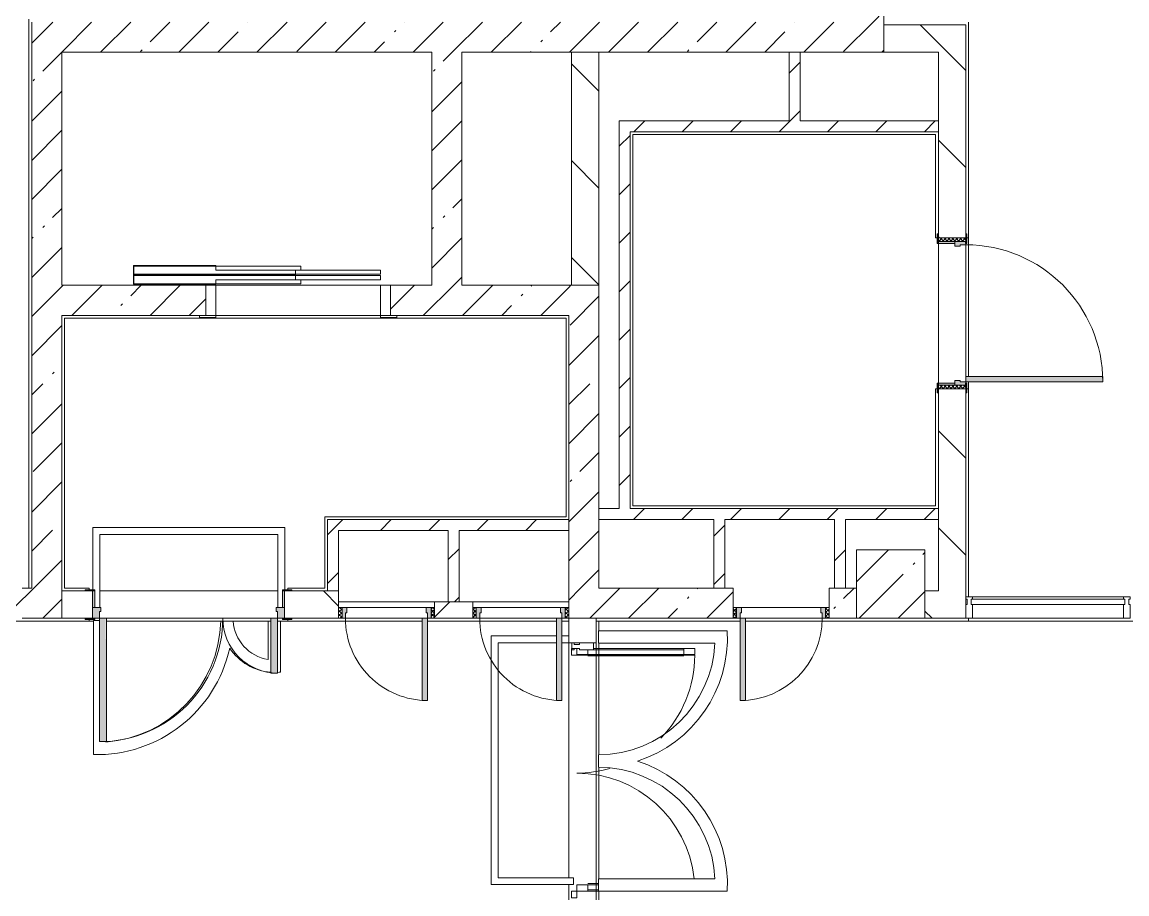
# Model space of a CAD drawing. Header units: millimetres. Extents: x -3708 to 187246, y -8553 to 29000.
# Drawn here: x 154746 to 162810, y 11389 to 17750 of the extents above; entities that cross this region are included whole.
import ezdxf

# ---------------------------------------------------------------- set-up
doc = ezdxf.new("R2010")
doc.units = ezdxf.units.MM
for name, color, linetype, lineweight, true_color in [('A-DETL-GENF-4', 7, 'Continuous', 5, 0xaaaaaa), ('A-DOOR-4', 7, 'Continuous', 5, 0xaaaaaa), ('A-DOOR-5', 7, 'Continuous', 5, 0xe2e2e2), ('A-DOOR-FRAM-3', 7, 'Continuous', 5, 0xe2e2e2), ('A-DOOR-FRAM-4', 7, 'Continuous', 5, 0xaaaaaa), ('A-FLOR-1', 7, 'Continuous', 5, 0xaaaaaa)]:
    doc.layers.add(name, color=color, linetype=linetype, lineweight=lineweight, true_color=true_color)
for name, color, linetype, lineweight in [('A-GLAZ-CURT-2', 7, 'Continuous', 5), ('A-GLAZ-CWMG-2', 7, 'Continuous', 5), ('A-WALL', 7, 'Continuous', 9), ('I-WALL-3', 7, 'Continuous', 5), ('S-COLS-2', 7, 'Continuous', 5)]:
    doc.layers.add(name, color=color, linetype=linetype, lineweight=lineweight)
pattern_1 = [(135, (60236.27, 0), (-353.5534, -353.5534), [])]
pattern_2 = [(45, (60236.27, 0), (-285.1231, 285.1231), []), (45, (60521.4, 0), (-285.1231, 285.1231), [504.031, -100.806, 16.764, -84.042])]
pattern_3 = [(45, (60236.27, 0), (-176.7767, 176.7767), [])]
pattern_4 = [(135, (1951.41, 124.685), (-14.14214, -14.14214), []), (225, (1951.41, 124.685), (14.14214, -14.14214), [])]
pattern_5 = [(45, (-171.384, 124.685), (-14.1421, 14.1421), []), (135, (-171.384, 124.685), (-14.1421, -14.1421), [])]

# ---------------------------------------------------------------- blocks, each defined once
blk = doc.blocks.new('110_Дверь_СКБ_2Ст - Д-3а 1450x2100h_Лестничная клетка из коридора-32213611-1_7_1_птичка')
at = {"layer": 'A-DOOR-5'}
for points in [[(617.4, 1000), (612.5, 1000), (617.1, 100), (662.5, 100), (662.5, 1000)], [(-587.5, 500), (-637.5, 500), (-637.5, 100), (-587.5, 100), (-587.5, 492.8)], [(710, 20), (697.5, 20), (697.5, -100), (712.5, -100), (712.5, 20)]]:
    blk.add_hatch(color=256, dxfattribs=at).paths.add_polyline_path(points)
h = blk.add_hatch(color=256, dxfattribs=at)
h.paths.add_polyline_path([(707.1, 100), (662.5, 100), (660, 50), (652.5, 50), (652.5, 20), (712.5, 20), (710.2, 100)])
h.paths.add_polyline_path([(-637.5, 100), (-687.5, 100), (-687.5, 20), (-627.5, 20), (-627.5, 50), (-637.5, 50)])
at = {"layer": 'A-DOOR-FRAM-3'}
for points in [[(-687.5, 108), (-742.5, 108), (-742.5, 100), (-672.5, 100), (-672.5, 108)], [(704.1, 108), (697.5, 108), (702.6, 100), (767.5, 100), (767.5, 108), (707.1, 108)], [(-687.5, 20), (-687.5, -100), (-672.5, -100), (-672.5, 20)], [(-742.5, -100), (-742.5, -108), (-672.5, -108), (-677.4, -100), (-712.5, -100)], [(712.5, -100), (697.5, -100), (697.5, -108), (767.5, -108), (767.5, -100), (737.5, -100)]]:
    blk.add_hatch(color=256, dxfattribs=at).paths.add_polyline_path(points)
at = {"layer": 'A-DOOR-4'}
for p, q in [((662.5, 1000), (612.5, 1000)), ((612.5, 1000), (612.5, 100)), ((662.5, 100), (662.5, 1000)), ((-637.5, 500), (-637.5, 100)), ((-587.5, 500), (-637.5, 500)), ((-587.5, 100), (-587.5, 500)), ((-637.5, 100), (-587.5, 100)), ((612.5, 100), (662.5, 100))]:
    blk.add_line(p, q, dxfattribs=at)
for centre, radius, start, end in [((662.5, 100), 900, 90, 180), ((-637.5, 100), 400, 360, 90)]:
    blk.add_arc(centre, radius, start, end, dxfattribs=at)
at = {"layer": 'A-DOOR-FRAM-4'}
for p, q in [((-672.5, 108), (-742.5, 108)), ((-742.5, 108), (-742.5, 100)), ((-742.5, 100), (-672.5, 100)), ((-637.5, 100), (-687.5, 100)), ((-687.5, 100), (-687.5, 20)), ((-672.5, 100), (-672.5, 108)), ((-637.5, 50), (-637.5, 100)), ((662.5, 100), (662.5, 50)), ((712.5, 100), (662.5, 100)), ((767.5, 108), (697.5, 108)), ((697.5, 108), (697.5, 100)), ((697.5, 100), (767.5, 100)), ((712.5, 20), (712.5, 100)), ((767.5, 100), (767.5, 108)), ((-687.5, 20), (-627.5, 20)), ((-672.5, 20), (-687.5, 20)), ((-687.5, 20), (-687.5, -100)), ((-672.5, -100), (-672.5, 20)), ((-627.5, 50), (-637.5, 50)), ((-627.5, 20), (-627.5, 50)), ((662.5, 50), (652.5, 50)), ((652.5, 50), (652.5, 20)), ((652.5, 20), (712.5, 20)), ((712.5, 20), (697.5, 20)), ((697.5, 20), (697.5, -100)), ((712.5, -100), (712.5, 20)), ((-672.5, -100), (-742.5, -100)), ((-742.5, -100), (-742.5, -108)), ((-742.5, -108), (-672.5, -108)), ((-687.5, -100), (-672.5, -100)), ((-672.5, -108), (-672.5, -100)), ((697.5, -100), (712.5, -100)), ((767.5, -100), (697.5, -100)), ((697.5, -100), (697.5, -108)), ((697.5, -108), (767.5, -108)), ((767.5, -108), (767.5, -100))]:
    blk.add_line(p, q, dxfattribs=at)
blk = doc.blocks.new('110_Дверь_СКБ_1Ст_Внутренняя1 - Д-4 1100x2100h_су мгн-31800557-1_7_1_птичка')
at = {"layer": 'A-DOOR-4'}
h = blk.add_hatch(dxfattribs=at)
h.set_pattern_fill('FP_144', color=256, style=0, pattern_type=2)
h.set_pattern_definition([(135, (1751.41, 164.685), (-14.14214, -14.14214), []), (225, (1751.41, 164.685), (14.14214, -14.14214), [])])
h.paths.add_polyline_path([(562.5, 100), (537.5, 100), (537.5, -100), (562.5, -100), (562.5, -74.8)])
at = {"layer": 'A-DOOR-5'}
h = blk.add_hatch(color=256, dxfattribs=at)
h.paths.add_polyline_path([(537.5, 100), (512.5, 100), (512.5, 60), (502.5, 60), (502.5, 20), (537.5, 20)])
h.paths.add_polyline_path([(-477.5, 60), (-487.5, 60), (-487.5, 100), (-512.5, 100), (-512.5, 20), (-477.5, 20), (-477.5, 44)])
at = {"layer": 'A-DOOR-FRAM-3'}
for points in [[(512.5, 120), (512.5, 1100), (472.5, 1100), (472.5, 100), (512.5, 100), (512.5, 111.4)], [(-497.5, 100), (-497.5, 108), (-567.5, 108), (-567.5, 100), (-512.5, 100)], [(592.5, 100), (592.5, 108), (522.5, 108), (522.5, 100), (562.5, 100)], [(-497.5, -74.8), (-497.5, 20), (-512.5, 20), (-512.5, -100), (-497.5, -100)], [(537.5, -100), (537.5, 20), (522.5, 20), (522.5, -100)], [(-497.5, -100), (-567.5, -100), (-567.5, -108), (-497.5, -108)], [(592.5, -108), (592.5, -100), (522.5, -100), (522.5, -108), (562.5, -108)]]:
    blk.add_hatch(color=256, dxfattribs=at).paths.add_polyline_path(points)
at = {"layer": 'A-DOOR-FRAM-4'}
h = blk.add_hatch(dxfattribs=at)
h.set_pattern_fill('FP_145', color=256, style=0, pattern_type=2)
h.set_pattern_definition([(45, (-371.384, 164.685), (-14.1421, 14.1421), []), (135, (-371.384, 164.685), (-14.1421, -14.1421), [])])
h.paths.add_polyline_path([(-512.5, 100), (-537.5, 100), (-537.5, -100), (-512.5, -100), (-512.5, -74.8)])
at = {"layer": 'A-DOOR-4'}
for p, q in [((512.5, 1100), (472.5, 1100)), ((472.5, 1100), (472.5, 100)), ((512.5, 100), (512.5, 1100)), ((472.5, 100), (512.5, 100))]:
    blk.add_line(p, q, dxfattribs=at)
blk.add_arc((512.5, 100), 1000, 90, 180, dxfattribs=at)
at = {"layer": 'A-DOOR-FRAM-4'}
for p, q in [((-497.5, 108), (-567.5, 108)), ((-567.5, 108), (-567.5, 100)), ((-567.5, 100), (-497.5, 100)), ((-512.5, 100), (-537.5, 100)), ((-537.5, 100), (-537.5, -100)), ((-487.5, 100), (-512.5, 100)), ((-512.5, 100), (-512.5, 20)), ((-512.5, -100), (-512.5, 100)), ((-497.5, 100), (-512.5, 100)), ((-512.5, 100), (-512.5, 99)), ((-512.5, 99), (-497.5, 99)), ((-497.5, 100), (-497.5, 108)), ((-497.5, 99), (-497.5, 100)), ((-487.5, 60), (-487.5, 100)), ((512.5, 100), (512.5, 60)), ((537.5, 100), (512.5, 100)), ((592.5, 108), (522.5, 108)), ((522.5, 108), (522.5, 100)), ((537.5, 100), (522.5, 100)), ((522.5, 100), (522.5, 99)), ((522.5, 100), (592.5, 100)), ((522.5, 99), (537.5, 99)), ((537.5, 20), (537.5, 100)), ((562.5, 100), (537.5, 100)), ((537.5, 100), (537.5, -100)), ((537.5, 99), (537.5, 100)), ((562.5, -100), (562.5, 100)), ((592.5, 100), (592.5, 108)), ((-512.5, 20), (-477.5, 20)), ((-497.5, 20), (-512.5, 20)), ((-512.5, 20), (-512.5, -100)), ((-497.5, -100), (-497.5, 20)), ((-477.5, 60), (-487.5, 60)), ((-477.5, 20), (-477.5, 60)), ((512.5, 60), (502.5, 60)), ((502.5, 60), (502.5, 20)), ((502.5, 20), (537.5, 20)), ((537.5, 20), (522.5, 20)), ((522.5, 20), (522.5, -100)), ((537.5, -100), (537.5, 20)), ((-497.5, -100), (-567.5, -100)), ((-567.5, -100), (-567.5, -108)), ((-567.5, -108), (-497.5, -108)), ((-537.5, -100), (-512.5, -100)), ((-512.5, -100), (-497.5, -100)), ((-497.5, -108), (-497.5, -100)), ((522.5, -100), (537.5, -100)), ((592.5, -100), (522.5, -100)), ((522.5, -100), (522.5, -108)), ((522.5, -108), (592.5, -108)), ((537.5, -100), (562.5, -100)), ((592.5, -108), (592.5, -100))]:
    blk.add_line(p, q, dxfattribs=at)
blk = doc.blocks.new('110_Дверь_СКБ_1Ст - д-18 700x2100h_Технический шкаф ЭОМ и СС-23279316-1_7_1_птичка')
at = {"layer": 'A-DOOR-4'}
h = blk.add_hatch(dxfattribs=at)
h.set_pattern_fill('FP_172', color=256, style=0, pattern_type=2)
h.set_pattern_definition([(135, (1951.41, 174.685), (-14.14214, -14.14214), []), (225, (1951.41, 174.685), (14.14214, -14.14214), [])])
h.paths.add_polyline_path([(337.5, 110), (337.5, 30), (362.5, 30), (362.5, 110)])
at = {"layer": 'A-DOOR-5'}
h = blk.add_hatch(color=256, dxfattribs=at)
h.paths.add_polyline_path([(-312.5, 110), (-312.5, 30), (-277.5, 30), (-277.5, 70), (-287.5, 70), (-287.5, 110), (-297.5, 110)])
h.paths.add_polyline_path([(322.5, 110), (312.5, 110), (312.5, 70), (302.5, 70), (302.5, 30), (337.5, 30), (337.5, 110)])
at = {"layer": 'A-DOOR-FRAM-3'}
blk.add_hatch(color=256, dxfattribs=at).paths.add_polyline_path([(272.5, 710), (272.5, 110), (312.5, 110), (312.5, 710)])
at = {"layer": 'A-DOOR-FRAM-4'}
h = blk.add_hatch(dxfattribs=at)
h.set_pattern_fill('FP_173', color=256, style=0, pattern_type=2)
h.set_pattern_definition([(45, (-171.384, 174.685), (-14.1421, 14.1421), []), (135, (-171.384, 174.685), (-14.1421, -14.1421), [])])
h.paths.add_polyline_path([(-337.5, 110), (-337.5, 30), (-312.5, 30), (-312.5, 110)])
at = {"layer": 'A-DOOR-4'}
for p, q in [((312.5, 710), (272.5, 710)), ((272.5, 710), (272.5, 110)), ((312.5, 110), (312.5, 710)), ((272.5, 110), (312.5, 110))]:
    blk.add_line(p, q, dxfattribs=at)
blk.add_arc((312.5, 110), 600, 90, 180, dxfattribs=at)
at = {"layer": 'A-DOOR-FRAM-4'}
for p, q in [((-312.5, 110), (-337.5, 110)), ((-337.5, 110), (-337.5, 30)), ((-287.5, 110), (-312.5, 110)), ((-312.5, 110), (-312.5, 30)), ((-312.5, 30), (-312.5, 110)), ((-287.5, 70), (-287.5, 110)), ((-287.5, 110), (272.5, 110)), ((312.5, 110), (312.5, 70)), ((337.5, 110), (312.5, 110)), ((337.5, 30), (337.5, 110)), ((362.5, 110), (337.5, 110)), ((337.5, 110), (337.5, 30)), ((362.5, 30), (362.5, 110)), ((-337.5, 30), (-312.5, 30)), ((-312.5, 30), (-277.5, 30)), ((-277.5, 70), (-287.5, 70)), ((-277.5, 30), (-277.5, 70)), ((302.5, 30), (-277.5, 30)), ((312.5, 70), (302.5, 70)), ((302.5, 70), (302.5, 30)), ((302.5, 30), (337.5, 30)), ((337.5, 30), (362.5, 30))]:
    blk.add_line(p, q, dxfattribs=at)
blk = doc.blocks.new('110_Дверь_СКБ_1Ст - д-18п 700x2100h_Технический шкаф ЭОМ и СС 2-32193184-1_7_1_птичка')
at = {"layer": 'A-DOOR-4'}
h = blk.add_hatch(dxfattribs=at)
h.set_pattern_fill('FP_174', color=256, style=0, pattern_type=2)
h.set_pattern_definition(pattern_4)
h.paths.add_polyline_path([(337.5, 60), (337.5, -20), (362.5, -20), (362.5, 60)])
at = {"layer": 'A-DOOR-5'}
h = blk.add_hatch(color=256, dxfattribs=at)
h.paths.add_polyline_path([(337.5, 60), (312.5, 60), (312.5, 20), (302.5, 20), (302.5, -20), (337.5, -20)])
h.paths.add_polyline_path([(-287.5, 60), (-312.5, 60), (-312.5, -20), (-277.5, -20), (-277.5, 20), (-287.5, 20)])
at = {"layer": 'A-DOOR-FRAM-3'}
blk.add_hatch(color=256, dxfattribs=at).paths.add_polyline_path([(-287.5, 660), (-287.5, 60), (-247.5, 60), (-247.5, 660)])
at = {"layer": 'A-DOOR-FRAM-4'}
h = blk.add_hatch(dxfattribs=at)
h.set_pattern_fill('FP_175', color=256, style=0, pattern_type=2)
h.set_pattern_definition(pattern_5)
h.paths.add_polyline_path([(-337.5, 60), (-337.5, -20), (-312.5, -20), (-312.5, 60)])
at = {"layer": 'A-DOOR-4'}
for p, q in [((-287.5, 660), (-287.5, 60)), ((-247.5, 660), (-287.5, 660)), ((-247.5, 60), (-247.5, 660)), ((-287.5, 60), (-247.5, 60))]:
    blk.add_line(p, q, dxfattribs=at)
blk.add_arc((-287.5, 60), 600, 360, 90, dxfattribs=at)
at = {"layer": 'A-DOOR-FRAM-4'}
for p, q in [((-312.5, 60), (-337.5, 60)), ((-337.5, 60), (-337.5, -20)), ((-287.5, 60), (-312.5, 60)), ((-312.5, 60), (-312.5, -20)), ((-312.5, -20), (-312.5, 60)), ((-287.5, 20), (-287.5, 60)), ((-277.5, 20), (-287.5, 20)), ((-277.5, -20), (-277.5, 20)), ((-247.5, 60), (312.5, 60)), ((312.5, 20), (302.5, 20)), ((302.5, 20), (302.5, -20)), ((312.5, 60), (312.5, 20)), ((337.5, 60), (312.5, 60)), ((337.5, -20), (337.5, 60)), ((362.5, 60), (337.5, 60)), ((337.5, 60), (337.5, -20)), ((362.5, -20), (362.5, 60)), ((-337.5, -20), (-312.5, -20)), ((-312.5, -20), (-277.5, -20)), ((302.5, -20), (-273.4, -20)), ((302.5, -20), (337.5, -20)), ((337.5, -20), (362.5, -20))]:
    blk.add_line(p, q, dxfattribs=at)
blk = doc.blocks.new('110_Дверь_СКБ_1Ст - д-18п 700x2100h_Технический шкаф ЭОМ и СС 2-V154-1_7_1_птичка')
at = {"layer": 'A-DOOR-4'}
h = blk.add_hatch(dxfattribs=at)
h.set_pattern_fill('FP_174', color=256, style=0, pattern_type=2)
h.set_pattern_definition(pattern_4)
h.paths.add_polyline_path([(337.5, 60), (337.5, -20), (362.5, -20), (362.5, 60)])
at = {"layer": 'A-DOOR-5'}
h = blk.add_hatch(color=256, dxfattribs=at)
h.paths.add_polyline_path([(-312.5, 60), (-312.5, -20), (-277.5, -20), (-277.5, 20), (-287.5, 20), (-287.5, 60), (-297.5, 60)])
h.paths.add_polyline_path([(312.5, 60), (312.5, 20), (302.5, 20), (302.5, -20), (337.5, -20), (337.5, 60), (322.5, 60)])
at = {"layer": 'A-DOOR-FRAM-3'}
blk.add_hatch(color=256, dxfattribs=at).paths.add_polyline_path([(-287.5, 660), (-287.5, 60), (-247.5, 60), (-247.5, 660)])
at = {"layer": 'A-DOOR-FRAM-4'}
h = blk.add_hatch(dxfattribs=at)
h.set_pattern_fill('FP_175', color=256, style=0, pattern_type=2)
h.set_pattern_definition(pattern_5)
h.paths.add_polyline_path([(-337.5, 60), (-337.5, -20), (-312.5, -20), (-312.5, 60), (-324.3, 60)])
at = {"layer": 'A-DOOR-4'}
for p, q in [((-287.5, 660), (-287.5, 60)), ((-247.5, 660), (-287.5, 660)), ((-247.5, 60), (-247.5, 660)), ((-287.5, 60), (-247.5, 60))]:
    blk.add_line(p, q, dxfattribs=at)
blk.add_arc((-287.5, 60), 600, 360, 90, dxfattribs=at)
at = {"layer": 'A-DOOR-FRAM-4'}
for p, q in [((-312.5, 60), (-337.5, 60)), ((-337.5, 60), (-337.5, -20)), ((-287.5, 60), (-312.5, 60)), ((-312.5, 60), (-312.5, -20)), ((-312.5, -20), (-312.5, 60)), ((-287.5, 20), (-287.5, 60)), ((-277.5, 20), (-287.5, 20)), ((-277.5, -20), (-277.5, 20)), ((-247.5, 60), (312.5, 60)), ((312.5, 20), (302.5, 20)), ((302.5, 20), (302.5, -20)), ((312.5, 60), (312.5, 20)), ((337.5, 60), (312.5, 60)), ((337.5, -20), (337.5, 60)), ((362.5, 60), (337.5, 60)), ((337.5, 60), (337.5, -20)), ((362.5, -20), (362.5, 60)), ((-337.5, -20), (-312.5, -20)), ((-312.5, -20), (-277.5, -20)), ((302.5, -20), (-277.5, -20)), ((302.5, -20), (337.5, -20)), ((337.5, -20), (362.5, -20))]:
    blk.add_line(p, q, dxfattribs=at)
blk = doc.blocks.new('Прямоугольный импост - Импост структурный с накладкой - 160мм Темный-V130-1_7_1_птичка')
at = {"layer": 'A-GLAZ-CWMG-2'}
for p, q in [((-50, 0), (-50, 17)), ((-50, 17), (0, 17)), ((-40, 0), (-50, 0)), ((-40, -40), (-40, 0)), ((0, 0), (-10, 0)), ((-10, 0), (-10, -40)), ((0, 17), (0, 0)), ((-50, -140), (-50, -40)), ((-50, -40), (-40, -40)), ((-10, -40), (0, -40)), ((0, -40), (0, -140)), ((0, -140), (-50, -140))]:
    blk.add_line(p, q, dxfattribs=at)
blk = doc.blocks.new('Системная панель - Стекло - 40мм-32352614-1_7_1_птичка')
at = {"layer": 'A-GLAZ-CURT-2'}
for p, q in [((560.5, 40), (-560.5, 40)), ((-560.5, 40), (-560.5, 0)), ((560.5, 0), (560.5, 40)), ((-560.5, 0), (560.5, 0))]:
    blk.add_line(p, q, dxfattribs=at)
blk = doc.blocks.new('Прямоугольный импост - Импост структурный с накладкой - 160мм Темный-32352612-1_7_1_птичка')
at = {"layer": 'A-GLAZ-CWMG-2'}
for p, q in [((101448, 13557), (102549, 13557)), ((101448, 13400), (102549, 13400))]:
    blk.add_line(p, q, dxfattribs=at)
blk = doc.blocks.new('Прямоугольный импост - Импост структурный с накладкой - 160мм Темный-V132-1_7_1_птичка')
at = {"layer": 'A-GLAZ-CWMG-2'}
for p, q in [((-25, 0), (-25, 17)), ((-25, 17), (25, 17)), ((-15, 0), (-25, 0)), ((-15, -40), (-15, 0)), ((25, 0), (15, 0)), ((15, 0), (15, -40)), ((25, 17), (25, 0)), ((-25, -140), (-25, -40)), ((-25, -40), (-15, -40)), ((15, -40), (25, -40)), ((25, -40), (25, -140)), ((25, -140), (-25, -140))]:
    blk.add_line(p, q, dxfattribs=at)
blk = doc.blocks.new('BSC_Колонна _Прямоугольная - 500х500-17857564-1_7_1_птичка')
at = {"layer": 'S-COLS-2'}
h = blk.add_hatch(dxfattribs=at)
h.set_pattern_fill('FP_200', color=256, style=0, pattern_type=2)
h.set_pattern_definition([(45, (-100850, -13650), (-285.1231, 285.1231), []), (45, (-100564.88, -13650), (-285.1231, 285.1231), [504.031, -100.806, 16.764, -84.042])])
h.paths.add_polyline_path([(250, -250), (250, 250), (-250, 250), (-250, -250)])
for p, q in [((250, 250), (-250, 250)), ((-250, 250), (-250, -250)), ((250, -250), (250, 250)), ((-250, -250), (250, -250))]:
    blk.add_line(p, q, dxfattribs=at)
blk = doc.blocks.new('DOR_Дверь лифта - 1350х2050h-19118285-1_7_1_птичка')
at = {"layer": 'A-DOOR-4'}
for p, q in [((-600, 125), (-720, 125)), ((-720, 125), (-720, 110)), ((-720, 110), (-600, 110)), ((-675, 110), (-675, -110)), ((-600, 110), (-675, 110)), ((-600, 110), (-600, 125)), ((600, 110), (-600, 110)), ((-600, 110), (-600, -110)), ((720, 125), (600, 125)), ((600, 125), (600, 110)), ((600, -110), (600, 110)), ((675, 110), (600, 110)), ((600, 110), (720, 110)), ((675, -110), (675, 110)), ((720, 110), (720, 125)), ((-675, -110), (-600, -110)), ((-600, -110), (600, -110)), ((-600, -150), (-600, -180)), ((20, -150), (-600, -150)), ((-20, -120), (-20, -150)), ((600, -120), (-20, -120)), ((-20, -150), (600, -150)), ((20, -180), (20, -150)), ((600, -110), (675, -110)), ((600, -150), (600, -120)), ((-600, -180), (20, -180)), ((-600, -190), (-600, -220)), ((20, -190), (-600, -190)), ((-600, -220), (20, -220)), ((-20, -220), (-20, -250)), ((600, -220), (-20, -220)), ((20, -220), (20, -190)), ((600, -250), (600, -220)), ((-20, -250), (600, -250))]:
    blk.add_line(p, q, dxfattribs=at)
at = {"layer": 'A-DOOR-FRAM-4'}
for p, q in [((600, -117), (600, -120)), ((1203, -117), (600, -117)), ((600, -120), (1200, -120)), ((1200, -120), (1200, -180)), ((1203, -183), (1203, -117)), ((1200, -180), (20, -180)), ((20, -180), (20, -183)), ((20, -183), (1203, -183)), ((1203, -187), (20, -187)), ((20, -187), (20, -190)), ((20, -190), (1200, -190)), ((1200, -190), (1200, -250)), ((1203, -253), (1203, -187)), ((600, -250), (600, -253)), ((1200, -250), (600, -250)), ((600, -253), (1203, -253))]:
    blk.add_line(p, q, dxfattribs=at)
blk = doc.blocks.new('Дверь_Витражная_остекление_ - ВВ-7 остекление-32349468-1_7_1_птичка')
at = {"layer": 'A-DETL-GENF-4'}
for p, q in [((-815, -20), (-860, -20)), ((-860, -177.2), (-860, -20)), ((-815, -20), (-860, -20)), ((-860, -20), (-860, -177.2)), ((-815, -177.2), (-815, -20)), ((-815, -177.2), (-815, -20)), ((865, -880), (865, -20)), ((865, -20), (865, -880)), ((-860, -100), (-815, -100)), ((-850, -177.2), (-850, -100)), ((-806, -177.2), (-806, -100)), ((856, -800), (856, -100)), ((900, -100), (865, -100)), ((900, -800), (900, -140)), ((910, -880), (910, -140)), ((910, -880), (910, -140)), ((910, -800), (865, -800)), ((910, -880), (865, -880)), ((865, -880), (910, -880))]:
    blk.add_line(p, q, dxfattribs=at)
at = {"layer": 'A-DOOR-4'}
for p, q in [((-910, 20), (-860, 20)), ((-910, -20), (-910, 20)), ((-860, 20), (-860, -20)), ((860, 20), (910, 20)), ((860, -20), (860, 20)), ((910, 20), (910, -20)), ((-860, -20), (-910, -20)), ((-860, -177.2), (-860, -20)), ((860, -880), (860, -20)), ((910, -20), (860, -20))]:
    blk.add_line(p, q, dxfattribs=at)
for centre, start, end in [((-860, -20), 275.98464, 0), ((860, -20), 180, 196.28645), ((860, -20), 225.39227, 270)]:
    blk.add_arc(centre, 860, start, end, dxfattribs=at)
blk = doc.blocks.new('Прямоугольный импост - Импост структурный с накладкой - 160мм Темный-32348142-1_7_1_птичка')
at = {"layer": 'A-GLAZ-CWMG-2'}
for p, q in [((0, 17), (-50, 17)), ((-50, 17), (-50, 0)), ((-50, 0), (-40, 0)), ((-40, 0), (-40, -40)), ((-10, -40), (-10, 0)), ((-10, 0), (0, 0)), ((0, 0), (0, 17)), ((-40, -40), (-50, -40)), ((-50, -40), (-50, -140)), ((0, -40), (-10, -40)), ((0, -140), (0, -40)), ((-50, -140), (0, -140))]:
    blk.add_line(p, q, dxfattribs=at)

msp = doc.modelspace()

# ---------------------------------------------------------------- hatches: boundary and pattern name
at = {"layer": 'I-WALL-3'}
h = msp.add_hatch(dxfattribs=at)
h.set_pattern_fill('FP_92', color=256, style=0, pattern_type=2)
h.set_pattern_definition(pattern_2)
h.paths.add_polyline_path([(161036.3, 17750), (161036.3, 21400), (160816.3, 21400), (160816.3, 17750), (160925.7, 17750)])
h = msp.add_hatch(dxfattribs=at)
h.set_pattern_fill('FP_92', color=256, style=0, pattern_type=2)
h.set_pattern_definition(pattern_2)
h.paths.add_polyline_path([(155036.3, 13620), (155036.3, 17750), (154816.3, 17750), (154816.3, 13620), (154955.7, 13620)])
h = msp.add_hatch(dxfattribs=at)
h.set_pattern_fill('FP_92', color=256, style=0, pattern_type=2)
h.set_pattern_definition(pattern_2)
h.paths.add_polyline_path([(161036.3, 17530), (161036.3, 17750), (155036.3, 17750), (155036.3, 17530), (160816.3, 17530)])
h = msp.add_hatch(dxfattribs=at)
h.set_pattern_fill('FP_110', color=256, style=0, pattern_type=2)
h.set_pattern_definition(pattern_1)
h.paths.add_polyline_path([(161634.3, 17530), (161634.3, 17730), (161036.3, 17730), (161036.3, 17530), (161459.5, 17530)])
h = msp.add_hatch(dxfattribs=at)
h.set_pattern_fill('FP_92', color=256, style=0, pattern_type=2)
h.set_pattern_definition(pattern_2)
h.paths.add_polyline_path([(157956.3, 15830), (157956.3, 17530), (157736.3, 17530), (157736.3, 15830), (157743.1, 15830)])
h = msp.add_hatch(dxfattribs=at)
h.set_pattern_fill('FP_110', color=256, style=0, pattern_type=2)
h.set_pattern_definition(pattern_1)
h.paths.add_polyline_path([(158956.3, 15830), (158956.3, 17530), (158756.3, 17530), (158756.3, 15830)])
h = msp.add_hatch(dxfattribs=at)
h.set_pattern_fill('FP_109', color=256, style=0, pattern_type=2)
h.set_pattern_definition(pattern_3)
h.paths.add_polyline_path([(160424.3, 17030), (160424.3, 17530), (160344.3, 17530), (160344.3, 17030)])
h = msp.add_hatch(dxfattribs=at)
h.set_pattern_fill('FP_110', color=256, style=0, pattern_type=2)
h.set_pattern_definition(pattern_1)
h.paths.add_polyline_path([(161634.3, 13600), (161634.3, 15075), (161434.3, 15075), (161434.3, 13600), (161459.5, 13600)])
h.paths.add_polyline_path([(161459.5, 16175), (161634.3, 16175), (161634.3, 17530), (161434.3, 17530), (161434.3, 16175)])
h = msp.add_hatch(dxfattribs=at)
h.set_pattern_fill('FP_109', color=256, style=0, pattern_type=2)
h.set_pattern_definition(pattern_3)
h.paths.add_polyline_path([(159104.3, 14200), (159184.3, 14200), (159184.3, 17030), (159104.3, 17030), (159104.3, 14220)])
h = msp.add_hatch(dxfattribs=at)
h.set_pattern_fill('FP_109', color=256, style=0, pattern_type=2)
h.set_pattern_definition(pattern_3)
h.paths.add_polyline_path([(160538.3, 16950), (161434.3, 16950), (161434.3, 17030), (159184.3, 17030), (159184.3, 16950), (160524.4, 16950)])
h = msp.add_hatch(dxfattribs=at)
h.set_pattern_fill('FP_92', color=256, style=0, pattern_type=2)
h.set_pattern_definition(pattern_2)
h.paths.add_polyline_path([(157956.3, 15610), (158736.3, 15610), (158736.3, 15830), (157436.3, 15830), (157436.3, 15610), (157743.1, 15610)])
h.paths.add_polyline_path([(155669.9, 15610), (156086.3, 15610), (156086.3, 15830), (155036.3, 15830), (155036.3, 15610), (155656.8, 15610)])
h = msp.add_hatch(dxfattribs=at)
h.set_pattern_fill('FP_92', color=256, style=0, pattern_type=2)
h.set_pattern_definition(pattern_2)
h.paths.add_polyline_path([(158956.3, 13620), (158956.3, 15830), (158736.3, 15830), (158736.3, 13620)])
h = msp.add_hatch(dxfattribs=at)
h.set_pattern_fill('FP_109', color=256, style=0, pattern_type=2)
h.set_pattern_definition(pattern_3)
h.paths.add_polyline_path([(161434.3, 14120), (161434.3, 14200), (158956.3, 14200), (158956.3, 14120), (161336.3, 14120)])
h = msp.add_hatch(dxfattribs=at)
h.set_pattern_fill('FP_109', color=256, style=0, pattern_type=2)
h.set_pattern_definition(pattern_3)
h.paths.add_polyline_path([(157056.3, 13600), (157056.3, 14120), (156976.3, 14120), (156976.3, 13600)])
h = msp.add_hatch(dxfattribs=at)
h.set_pattern_fill('FP_109', color=256, style=0, pattern_type=2)
h.set_pattern_definition(pattern_3)
h.paths.add_polyline_path([(157956.3, 14040), (158736.3, 14040), (158736.3, 14120), (157056.3, 14120), (157056.3, 14040), (157936.3, 14040)])
h = msp.add_hatch(dxfattribs=at)
h.set_pattern_fill('FP_109', color=256, style=0, pattern_type=2)
h.set_pattern_definition(pattern_3)
h.paths.add_polyline_path([(159876.3, 13620), (159876.3, 14120), (159796.3, 14120), (159796.3, 13620)])
h = msp.add_hatch(dxfattribs=at)
h.set_pattern_fill('FP_109', color=256, style=0, pattern_type=2)
h.set_pattern_definition(pattern_3)
h.paths.add_polyline_path([(160756.3, 13620), (160756.3, 14120), (160676.3, 14120), (160676.3, 13620)])
h = msp.add_hatch(dxfattribs=at)
h.set_pattern_fill('FP_109', color=256, style=0, pattern_type=2)
h.set_pattern_definition(pattern_3)
h.paths.add_polyline_path([(157936.3, 13520), (157936.3, 14040), (157856.3, 14040), (157856.3, 13520)])
h = msp.add_hatch(dxfattribs=at)
h.set_pattern_fill('FP_92', color=256, style=0, pattern_type=2)
h.set_pattern_definition(pattern_2)
h.paths.add_polyline_path([(155036.3, 13400), (155036.3, 13620), (154691.3, 13620), (154691.3, 13400), (154955.7, 13400)])
h.paths.add_polyline_path([(153046.3, 13400), (153291.3, 13400), (153286.3, 13620), (153046.3, 13620)])
h = msp.add_hatch(dxfattribs=at)
h.set_pattern_fill('FP_110', color=256, style=0, pattern_type=2)
h.set_pattern_definition(pattern_1)
h.paths.add_polyline_path([(156956.3, 13400), (157056.3, 13400), (157056.3, 13600), (156661.3, 13600), (156661.3, 13400), (156814, 13400)])
h.paths.add_polyline_path([(155236.3, 13400), (155261.3, 13400), (155261.3, 13600), (155036.3, 13600), (155036.3, 13400), (155206.3, 13400)])
h = msp.add_hatch(dxfattribs=at)
h.set_pattern_fill('FP_92', color=256, style=0, pattern_type=2)
h.set_pattern_definition(pattern_2)
h.paths.add_polyline_path([(160676.3, 13400), (160836.3, 13400), (160836.3, 13620), (160636.3, 13620), (160636.3, 13400)])
h.paths.add_polyline_path([(159601.3, 13400), (159936.3, 13400), (159936.3, 13620), (158736.3, 13620), (158736.3, 13400), (158969.2, 13400)])
h = msp.add_hatch(dxfattribs=at)
h.set_pattern_fill('FP_110', color=256, style=0, pattern_type=2)
h.set_pattern_definition(pattern_1)
h.paths.add_polyline_path([(170786.3, 13400), (170786.3, 13600), (170065.3, 13600), (170066.3, 13400), (170750.6, 13400)])
h.paths.add_polyline_path([(166286.3, 13400), (166846.3, 13400), (166846.3, 13600), (166286.3, 13600)])
h.paths.add_polyline_path([(165786.3, 13400), (165786.3, 13600), (165636.3, 13600), (165636.3, 13400), (165766.3, 13400)])
h.paths.add_polyline_path([(161434.3, 13400), (161634.3, 13400), (161634.3, 13600), (161336.3, 13600), (161336.3, 13400)])
h = msp.add_hatch(dxfattribs=at)
h.set_pattern_fill('FP_162', color=256, style=0, pattern_type=2)
h.set_pattern_definition([(45, (60236.3, 0), (-427.6843, 427.6843), []), (45, (60521.4, 0), (-427.6843, 427.6843), [])])
h.paths.add_polyline_path([(158036.3, 13400), (158036.3, 13520), (157756.3, 13520), (157756.3, 13400), (157936.3, 13400)])
h = msp.add_hatch(dxfattribs=at)
h.set_pattern_fill('FP_110', color=256, style=0, pattern_type=2)
h.set_pattern_definition(pattern_1)
h.paths.add_polyline_path([(158936.3, 10600), (158936.3, 11320), (158736.3, 11320), (158736.3, 10600)])
h.paths.add_polyline_path([(158736.3, 13220), (158936.3, 13220), (158936.3, 13400), (158736.3, 13400), (158736.3, 13308.4)])

# ---------------------------------------------------------------- linework, layer by layer
at = {"layer": 'A-FLOR-1'}
for p, q in [((154796.3, 13620), (154796.3, 17770.5)), ((161654.3, 17750), (161654.3, 15165)), ((161414.3, 16930), (159204.3, 16930)), ((159204.3, 16930), (159204.3, 14220)), ((161414.3, 16175), (161414.3, 16930)), ((161426.3, 16175), (161414.3, 16175)), ((161654.3, 16175), (161642.3, 16175)), ((158716.3, 15590), (155056.3, 15590)), ((155056.3, 15590), (155056.3, 13620)), ((158716.3, 14140), (158716.3, 15590)), ((161654.3, 15125), (161654.3, 13557)), ((161414.3, 14220), (161414.3, 15075)), ((161414.3, 15075), (161426.3, 15075)), ((161642.3, 15075), (161654.3, 15075)), ((159204.3, 14220), (161414.3, 14220)), ((156956.3, 13620), (156956.3, 14140)), ((156956.3, 14140), (158716.3, 14140)), ((155263.7, 14062.1), (155263.7, 13608)), ((156663.7, 14062.1), (155263.7, 14062.1)), ((156663.7, 13608), (156663.7, 14062.1)), ((155313.7, 13480), (155313.7, 14012.1)), ((155313.7, 14012.1), (156613.7, 14012.1)), ((156613.7, 14012.1), (156613.7, 13480)), ((155056.3, 13620), (155236.3, 13620)), ((155236.3, 13620), (155236.3, 13608)), ((156686.3, 13620), (156956.3, 13620)), ((156686.3, 13608), (156686.3, 13620)), ((155236.3, 13392), (155236.3, 13380)), ((156686.3, 13380), (156686.3, 13392)), ((161654.3, 13400), (161654.3, 13380)), ((155267, 13380), (154691.3, 13380)), ((155311.3, 13383), (155266.7, 13383)), ((155266.7, 13383), (155266.7, 12405.3)), ((156561.3, 13380), (155361.3, 13380)), ((156287, 13379.5), (156196, 13379.5)), ((156541.3, 13380), (156541.3, 13099.1)), ((157666.3, 13380), (156611.3, 13380)), ((156633, 13007.2), (156633, 13380)), ((158646.3, 13380), (157706.3, 13380)), ((158736.3, 13380), (158686.3, 13380)), ((159986.3, 13380), (158936.3, 13380)), ((159893, 13308.4), (158953, 13308.4)), ((158953, 13308.4), (158953, 13218.4)), ((158956.3, 13308), (158956.3, 13380)), ((160026.3, 13380), (163907.9, 13380)), ((158171, 13272.2), (158171, 11457.1)), ((158646.3, 13272.2), (158171, 13272.2)), ((158736.3, 13272.2), (158686.3, 13272.2)), ((158221, 11507.1), (158221, 13222.2)), ((158221, 13222.2), (158646.3, 13222.2)), ((158686.3, 13222.2), (158736.3, 13222.2)), ((158953, 13218.4), (159803.4, 13218.4)), ((158956.3, 12403.5), (158956.3, 13218.4)), ((158954, 12403.4), (158954, 12313.3)), ((158956.3, 11498.4), (158956.3, 12313.2)), ((158171, 11457.1), (158771, 11457.1)), ((158771, 11507.1), (158221, 11507.1)), ((158771, 11457.1), (158771, 11507.1)), ((159803.4, 11498.4), (158953, 11498.4)), ((158953, 11498.4), (158953, 11408.4)), ((158953, 11408.4), (159893, 11408.4)), ((158956.3, 11340), (158956.3, 11408.7))]:
    msp.add_line(p, q, dxfattribs=at)
for centre, radius, start, end in [((155291.3, 13400), 905, 274.14371, 358.70203), ((156591.3, 13400), 305, 183.85394, 260.56466), ((158949.4, 13258.4), 945, 287.75279, 3.03294), ((155291.3, 13400), 995, 268.58294, 347.32946), ((156591.3, 13400), 395, 213.54048, 265.63343), ((158949.4, 13258.4), 855, 270.31209, 357.31852), ((156591.3, 13400), 395, 272.90796, 276.07108), ((158949.4, 11458.4), 945, 356.96706, 72.24721), ((158949.4, 11458.4), 855, 2.68148, 89.68791)]:
    msp.add_arc(centre, radius, start, end, dxfattribs=at)
at = {"layer": 'A-WALL'}
for p, q in [((158956.3, 17530), (158756.3, 17530)), ((160424.3, 17530), (160344.3, 17530)), ((161434.3, 16950), (161434.3, 17030)), ((158956.3, 14200), (158956.3, 14120)), ((161434.3, 14120), (161434.3, 14200)), ((158736.3, 14040), (158736.3, 14120)), ((156976.3, 13600), (157056.3, 13600)), ((159796.3, 13620), (159876.3, 13620)), ((160676.3, 13620), (160756.3, 13620)), ((157856.3, 13520), (157936.3, 13520))]:
    msp.add_line(p, q, dxfattribs=at)
at = {"layer": 'I-WALL-3'}
for p, q in [((161036.3, 20754), (161036.3, 17530)), ((154816.3, 17750), (154816.3, 13620)), ((161634.3, 17730), (161036.3, 17730)), ((161634.3, 16205), (161634.3, 17730)), ((155036.3, 15830), (155036.3, 17530)), ((155036.3, 17530), (157736.3, 17530)), ((157736.3, 17530), (157736.3, 15830)), ((157956.3, 17530), (158756.3, 17530)), ((157956.3, 15830), (157956.3, 17530)), ((158756.3, 17530), (158756.3, 15830)), ((158956.3, 17530), (160344.3, 17530)), ((158956.3, 14200), (158956.3, 17530)), ((160344.3, 17530), (160344.3, 17030)), ((160424.3, 17530), (161434.3, 17530)), ((160424.3, 17030), (160424.3, 17530)), ((161434.3, 17530), (161434.3, 17030)), ((160344.3, 17030), (159104.3, 17030)), ((159104.3, 17030), (159104.3, 14200)), ((161434.3, 17030), (160424.3, 17030)), ((159184.3, 16950), (161434.3, 16950)), ((159184.3, 14200), (159184.3, 16950)), ((161434.3, 16950), (161434.3, 16205)), ((161434.3, 15115), (161434.3, 16135)), ((161634.3, 16125), (161634.3, 15165)), ((156086.3, 15830), (155036.3, 15830)), ((156086.3, 15610), (156086.3, 15830)), ((157736.3, 15830), (157436.3, 15830)), ((157436.3, 15830), (157436.3, 15610)), ((157956.3, 15830), (158956.3, 15830)), ((155036.3, 15610), (156086.3, 15610)), ((155036.3, 15610), (155036.3, 13400)), ((157436.3, 15610), (158736.3, 15610)), ((158736.3, 15610), (158736.3, 14120)), ((161434.3, 15045), (161434.3, 14200)), ((161634.3, 13400), (161634.3, 15045)), ((159104.3, 14200), (158956.3, 14200)), ((161434.3, 14200), (159184.3, 14200)), ((156976.3, 14120), (156976.3, 13600)), ((158736.3, 14120), (156976.3, 14120)), ((158956.3, 13620), (158956.3, 14120)), ((158956.3, 14120), (159796.3, 14120)), ((159796.3, 14120), (159796.3, 13620)), ((159876.3, 14120), (160676.3, 14120)), ((159876.3, 13620), (159876.3, 14120)), ((160676.3, 14120), (160676.3, 13620)), ((160756.3, 14120), (161434.3, 14120)), ((160756.3, 13620), (160756.3, 14120)), ((161434.3, 14120), (161434.3, 13600)), ((157056.3, 13480), (157056.3, 14040)), ((157056.3, 14040), (157856.3, 14040)), ((157856.3, 14040), (157856.3, 13520)), ((157936.3, 14040), (158736.3, 14040)), ((157936.3, 13520), (157936.3, 14040)), ((158736.3, 14040), (158736.3, 13480)), ((154816.3, 13620), (154746.3, 13620)), ((155206.3, 13600), (155036.3, 13600)), ((155313.7, 13600), (156613.7, 13600)), ((156976.3, 13600), (156716.3, 13600)), ((159796.3, 13620), (158956.3, 13620)), ((159936.3, 13620), (159876.3, 13620)), ((159936.3, 13480), (159936.3, 13620)), ((160676.3, 13620), (160636.3, 13620)), ((160636.3, 13620), (160636.3, 13480)), ((160836.3, 13620), (160756.3, 13620)), ((161434.3, 13600), (161336.3, 13600)), ((157056.3, 13520), (157856.3, 13520)), ((157756.3, 13520), (157756.3, 13480)), ((157936.3, 13520), (158736.3, 13520)), ((158036.3, 13480), (158036.3, 13520)), ((154746.3, 13400), (155206.3, 13400)), ((156561.3, 13400), (155361.3, 13400)), ((156716.3, 13400), (157056.3, 13400)), ((157756.3, 13400), (158036.3, 13400)), ((158936.3, 13400), (158736.3, 13400)), ((158736.3, 11507.1), (158736.3, 13400)), ((158736.3, 13400), (159936.3, 13400)), ((158936.3, 13400), (158936.3, 11320)), ((160636.3, 13400), (160836.3, 13400)), ((161336.3, 13400), (161634.3, 13400)), ((158736.3, 13220), (158936.3, 13220)), ((158736.3, 11320), (158736.3, 11457.1))]:
    msp.add_line(p, q, dxfattribs=at)

# ---------------------------------------------------------------- block references
at = {"layer": 'A-DOOR-4'}
for name, p, rotation in [('110_Дверь_СКБ_1Ст_Внутренняя1 - Д-4 1100x2100h_су мгн-31800557-1_7_1_птичка', (161534.3, 15637.5), 270), ('DOR_Дверь лифта - 1350х2050h-19118285-1_7_1_птичка', (156761.3, 15720), 180), ('110_Дверь_СКБ_2Ст - Д-3а 1450x2100h_Лестничная клетка из коридора-32213611-1_7_1_птичка', (155973.8, 13500), 180), ('110_Дверь_СКБ_1Ст - д-18п 700x2100h_Технический шкаф ЭОМ и СС 2-V154-1_7_1_птичка', (157418.8, 13460), 180), ('110_Дверь_СКБ_1Ст - д-18п 700x2100h_Технический шкаф ЭОМ и СС 2-32193184-1_7_1_птичка', (158398.8, 13460), 180), ('110_Дверь_СКБ_1Ст - д-18 700x2100h_Технический шкаф ЭОМ и СС-23279316-1_7_1_птичка', (160298.8, 13510), 180), ('Дверь_Витражная_остекление_ - ВВ-7 остекление-32349468-1_7_1_птичка', (158775.9, 12270), 89.99999999999993)]:
    msp.add_blockref(name, p, dxfattribs=dict(at, rotation=rotation))
at = {"layer": 'A-GLAZ-CURT-2', "rotation": 180}
msp.add_blockref('Системная панель - Стекло - 40мм-32352614-1_7_1_птичка', (162234.8, 13540), dxfattribs=at)
at = {"layer": 'A-GLAZ-CWMG-2', "extrusion": (0, 0, -1)}
for name, p in [('Прямоугольный импост - Импост структурный с накладкой - 160мм Темный-V130-1_7_1_птичка', (-161634.3, 13540)), ('Прямоугольный импост - Импост структурный с накладкой - 160мм Темный-V132-1_7_1_птичка', (-162810.3, 13540))]:
    msp.add_blockref(name, p, dxfattribs=at)
at = {"layer": 'A-GLAZ-CWMG-2'}
msp.add_blockref('Прямоугольный импост - Импост структурный с накладкой - 160мм Темный-32352612-1_7_1_птичка', (60236.3, 0), dxfattribs=at)
at = {"layer": 'A-GLAZ-CWMG-2', "rotation": 89.99999999999993}
msp.add_blockref('Прямоугольный импост - Импост структурный с накладкой - 160мм Темный-32348142-1_7_1_птичка', (158775.9, 13220), dxfattribs=at)
at = {"layer": 'S-COLS-2'}
msp.add_blockref('BSC_Колонна _Прямоугольная - 500х500-17857564-1_7_1_птичка', (161086.3, 13650), dxfattribs=at)

doc.saveas('drawing.dxf')
